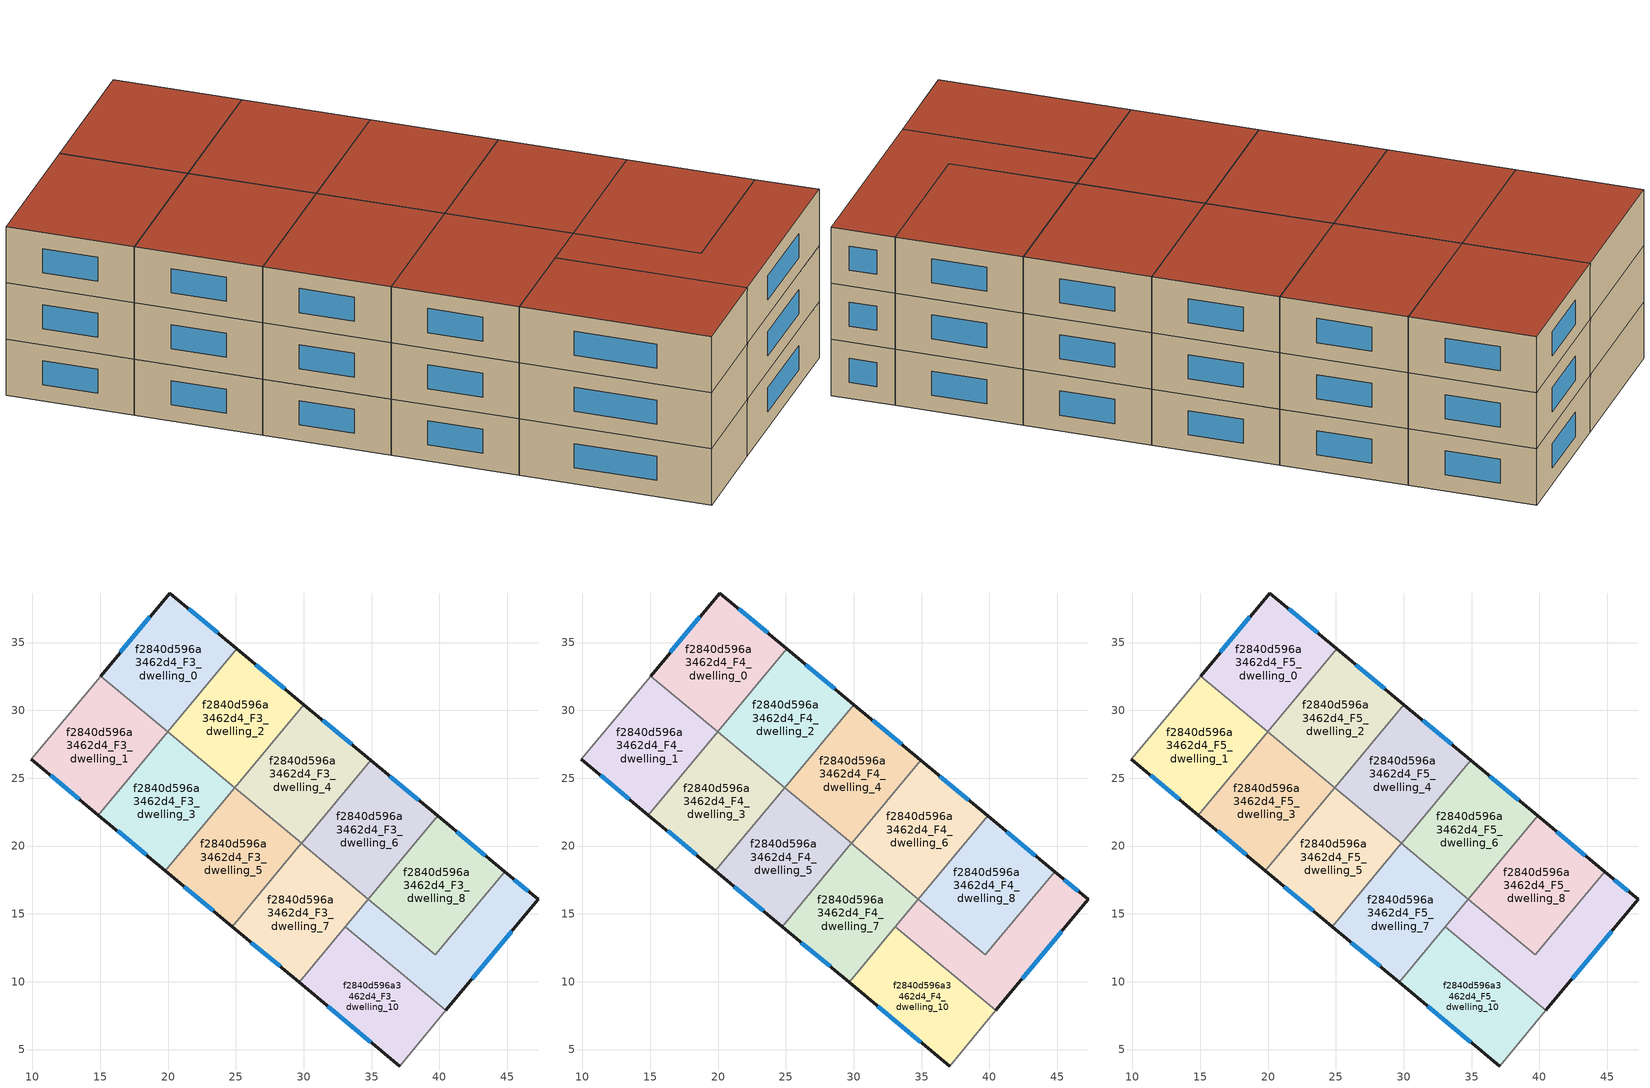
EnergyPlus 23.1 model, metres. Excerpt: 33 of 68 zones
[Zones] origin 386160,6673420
f2840d596a3462d4_F3_dwelling_0
 floor to f2840d596a3462d4_F2_dwelling_0 (EU_floor_Construction): 25.06,34.54 19.97,28.42 15.03,32.53 20.12,38.66 z9
 wall outside (EU_wall_Construction): 25.06,34.54 20.12,38.66 15.03,32.53 z9:12
 wall to f2840d596a3462d4_F3_dwelling_1 (EU_wall_Construction): 15.03,32.53 19.97,28.42 z9:12
 wall to f2840d596a3462d4_F3_dwelling_2 (EU_wall_Construction): 19.97,28.42 25.06,34.54 z9:12
 window (EU_Window_Construction): 18.66,36.91 16.48,34.28 / 23.65,35.72 21.53,37.48 z9.86:11.14
f2840d596a3462d4_F3_dwelling_1
 floor to f2840d596a3462d4_F2_dwelling_1 (EU_floor_Construction): 19.97,28.42 14.86,22.29 9.93,26.4 15.03,32.53 z9
 wall outside (EU_wall_Construction): 9.93,26.4 14.86,22.29 z9:12
 wall adiabatic (EU_wall_Construction): 15.03,32.53 9.93,26.4 z9:12
 wall to f2840d596a3462d4_F3_dwelling_3 (EU_wall_Construction): 14.86,22.29 19.96,28.41 z9:12
 window (EU_Window_Construction): 11.34,25.22 13.45,23.46 z9.86:11.14
f2840d596a3462d4_F3_dwelling_10
 floor to f2840d596a3462d4_F2_dwelling_10 (EU_floor_Construction): 40.47,7.88 37.06,3.79 29.67,9.95 33.07,14.04 z9
 wall outside (EU_wall_Construction): 29.67,9.95 37.06,3.79 z9:12
 wall to f2840d596a3462d4_F3_dwelling_9 (EU_wall_Construction): 40.47,7.88 33.07,14.04 z9:12
 wall adiabatic (EU_wall_Construction): 37.06,3.79 40.47,7.88 z9:12
 wall to f2840d596a3462d4_F3_dwelling_7 (EU_wall_Construction): 33.07,14.04 29.67,9.95 z9:12
 window (EU_Window_Construction): 31.78,8.19 34.95,5.55 z9.86:11.14
f2840d596a3462d4_F3_dwelling_2
 floor to f2840d596a3462d4_F2_dwelling_2 (EU_floor_Construction): 30,30.43 24.9,24.3 19.96,28.41 25.06,34.54 z9
 wall outside (EU_wall_Construction): 30,30.43 25.06,34.54 z9:12
 wall to f2840d596a3462d4_F3_dwelling_3 (EU_wall_Construction): 19.96,28.41 24.9,24.3 z9:12
 wall to f2840d596a3462d4_F3_dwelling_4 (EU_wall_Construction): 24.9,24.3 30,30.43 z9:12
 window (EU_Window_Construction): 28.59,31.61 26.47,33.37 z9.86:11.14
f2840d596a3462d4_F3_dwelling_3
 floor to f2840d596a3462d4_F2_dwelling_3 (EU_floor_Construction): 24.9,24.3 19.8,18.17 14.86,22.29 19.96,28.41 z9
 wall outside (EU_wall_Construction): 14.86,22.29 19.8,18.17 z9:12
 wall to f2840d596a3462d4_F3_dwelling_5 (EU_wall_Construction): 19.8,18.17 24.9,24.3 z9:12
 window (EU_Window_Construction): 16.28,21.11 18.39,19.35 z9.86:11.14
f2840d596a3462d4_F3_dwelling_4
 floor to f2840d596a3462d4_F2_dwelling_4 (EU_floor_Construction): 34.94,26.33 29.84,20.2 24.9,24.3 30,30.43 z9
 wall outside (EU_wall_Construction): 34.94,26.33 30,30.43 z9:12
 wall to f2840d596a3462d4_F3_dwelling_5 (EU_wall_Construction): 24.9,24.3 29.84,20.2 z9:12
 wall to f2840d596a3462d4_F3_dwelling_6 (EU_wall_Construction): 29.84,20.2 34.94,26.33 z9:12
 window (EU_Window_Construction): 33.53,27.5 31.41,29.26 z9.86:11.14
f2840d596a3462d4_F3_dwelling_5
 floor to f2840d596a3462d4_F2_dwelling_5 (EU_floor_Construction): 29.84,20.2 24.73,14.06 19.8,18.17 24.9,24.3 z9
 wall outside (EU_wall_Construction): 19.8,18.17 24.73,14.06 z9:12
 wall to f2840d596a3462d4_F3_dwelling_7 (EU_wall_Construction): 24.73,14.06 29.84,20.19 z9:12
 window (EU_Window_Construction): 21.21,17 23.32,15.24 z9.86:11.14
f2840d596a3462d4_F3_dwelling_6
 floor to f2840d596a3462d4_F2_dwelling_6 (EU_floor_Construction): 39.88,22.22 34.77,16.09 29.84,20.19 34.94,26.33 z9
 wall outside (EU_wall_Construction): 39.88,22.22 34.94,26.33 z9:12
 wall to f2840d596a3462d4_F3_dwelling_7 (EU_wall_Construction): 29.84,20.19 34.77,16.09 z9:12
 wall to f2840d596a3462d4_F3_dwelling_8 (EU_wall_Construction): 34.77,16.09 39.88,22.22 z9:12
 window (EU_Window_Construction): 38.46,23.39 36.35,25.15 z9.86:11.14
f2840d596a3462d4_F3_dwelling_7
 floor to f2840d596a3462d4_F2_dwelling_7 (EU_floor_Construction): 34.77,16.09 29.67,9.95 24.73,14.06 29.84,20.19 z9
 wall outside (EU_wall_Construction): 24.73,14.06 29.67,9.95 z9:12
 wall to f2840d596a3462d4_F3_dwelling_9 (EU_wall_Construction): 33.07,14.04 34.77,16.08 z9:12
 window (EU_Window_Construction): 26.14,12.89 28.26,11.12 z9.86:11.14
f2840d596a3462d4_F3_dwelling_8
 floor to f2840d596a3462d4_F2_dwelling_8 (EU_floor_Construction): 44.81,18.12 39.7,11.98 34.77,16.08 39.88,22.22 z9
 wall outside (EU_wall_Construction): 44.81,18.12 39.88,22.22 z9:12
 wall to f2840d596a3462d4_F3_dwelling_9 (EU_wall_Construction): 34.77,16.08 39.7,11.98 44.81,18.12 z9:12
 window (EU_Window_Construction): 43.4,19.29 41.28,21.05 z9.86:11.14
f2840d596a3462d4_F3_dwelling_9
 floor to f2840d596a3462d4_F2_dwelling_9 (EU_floor_Construction): 47.27,16.07 40.47,7.88 33.07,14.04 34.77,16.08 39.7,11.98 44.81,18.12 z9
 wall outside (EU_wall_Construction): 40.47,7.88 47.27,16.07 44.81,18.12 z9:12
 window (EU_Window_Construction): 46.57,16.65 45.51,17.53 / 42.41,10.22 45.33,13.73 z9.86:11.14
f2840d596a3462d4_F4_dwelling_0
 floor to f2840d596a3462d4_F3_dwelling_0 (EU_floor_Construction): 25.06,34.54 19.97,28.42 15.03,32.53 20.12,38.66 z12
 wall outside (EU_wall_Construction): 25.06,34.54 20.12,38.66 15.03,32.53 z12:15
 wall to f2840d596a3462d4_F4_dwelling_1 (EU_wall_Construction): 15.03,32.53 19.97,28.42 z12:15
 wall to f2840d596a3462d4_F4_dwelling_2 (EU_wall_Construction): 19.97,28.42 25.06,34.54 z12:15
 window (EU_Window_Construction): 18.66,36.91 16.48,34.28 / 23.65,35.72 21.53,37.48 z12.86:14.14
f2840d596a3462d4_F4_dwelling_1
 floor to f2840d596a3462d4_F3_dwelling_1 (EU_floor_Construction): 19.97,28.42 14.86,22.29 9.93,26.4 15.03,32.53 z12
 wall outside (EU_wall_Construction): 9.93,26.4 14.86,22.29 z12:15
 wall adiabatic (EU_wall_Construction): 15.03,32.53 9.93,26.4 z12:15
 wall to f2840d596a3462d4_F4_dwelling_3 (EU_wall_Construction): 14.86,22.29 19.96,28.41 z12:15
 window (EU_Window_Construction): 11.34,25.22 13.45,23.46 z12.86:14.14
f2840d596a3462d4_F4_dwelling_10
 floor to f2840d596a3462d4_F3_dwelling_10 (EU_floor_Construction): 40.47,7.88 37.06,3.79 29.67,9.95 33.07,14.04 z12
 wall outside (EU_wall_Construction): 29.67,9.95 37.06,3.79 z12:15
 wall to f2840d596a3462d4_F4_dwelling_9 (EU_wall_Construction): 40.47,7.88 33.07,14.04 z12:15
 wall adiabatic (EU_wall_Construction): 37.06,3.79 40.47,7.88 z12:15
 wall to f2840d596a3462d4_F4_dwelling_7 (EU_wall_Construction): 33.07,14.04 29.67,9.95 z12:15
 window (EU_Window_Construction): 31.78,8.19 34.95,5.55 z12.86:14.14
f2840d596a3462d4_F4_dwelling_2
 floor to f2840d596a3462d4_F3_dwelling_2 (EU_floor_Construction): 30,30.43 24.9,24.3 19.96,28.41 25.06,34.54 z12
 wall outside (EU_wall_Construction): 30,30.43 25.06,34.54 z12:15
 wall to f2840d596a3462d4_F4_dwelling_3 (EU_wall_Construction): 19.96,28.41 24.9,24.3 z12:15
 wall to f2840d596a3462d4_F4_dwelling_4 (EU_wall_Construction): 24.9,24.3 30,30.43 z12:15
 window (EU_Window_Construction): 28.59,31.61 26.47,33.37 z12.86:14.14
f2840d596a3462d4_F4_dwelling_3
 floor to f2840d596a3462d4_F3_dwelling_3 (EU_floor_Construction): 24.9,24.3 19.8,18.17 14.86,22.29 19.96,28.41 z12
 wall outside (EU_wall_Construction): 14.86,22.29 19.8,18.17 z12:15
 wall to f2840d596a3462d4_F4_dwelling_5 (EU_wall_Construction): 19.8,18.17 24.9,24.3 z12:15
 window (EU_Window_Construction): 16.28,21.11 18.39,19.35 z12.86:14.14
f2840d596a3462d4_F4_dwelling_4
 floor to f2840d596a3462d4_F3_dwelling_4 (EU_floor_Construction): 34.94,26.33 29.84,20.2 24.9,24.3 30,30.43 z12
 wall outside (EU_wall_Construction): 34.94,26.33 30,30.43 z12:15
 wall to f2840d596a3462d4_F4_dwelling_5 (EU_wall_Construction): 24.9,24.3 29.84,20.2 z12:15
 wall to f2840d596a3462d4_F4_dwelling_6 (EU_wall_Construction): 29.84,20.2 34.94,26.33 z12:15
 window (EU_Window_Construction): 33.53,27.5 31.41,29.26 z12.86:14.14
f2840d596a3462d4_F4_dwelling_5
 floor to f2840d596a3462d4_F3_dwelling_5 (EU_floor_Construction): 29.84,20.2 24.73,14.06 19.8,18.17 24.9,24.3 z12
 wall outside (EU_wall_Construction): 19.8,18.17 24.73,14.06 z12:15
 wall to f2840d596a3462d4_F4_dwelling_7 (EU_wall_Construction): 24.73,14.06 29.84,20.19 z12:15
 window (EU_Window_Construction): 21.21,17 23.32,15.24 z12.86:14.14
f2840d596a3462d4_F4_dwelling_6
 floor to f2840d596a3462d4_F3_dwelling_6 (EU_floor_Construction): 39.88,22.22 34.77,16.09 29.84,20.19 34.94,26.33 z12
 wall outside (EU_wall_Construction): 39.88,22.22 34.94,26.33 z12:15
 wall to f2840d596a3462d4_F4_dwelling_7 (EU_wall_Construction): 29.84,20.19 34.77,16.09 z12:15
 wall to f2840d596a3462d4_F4_dwelling_8 (EU_wall_Construction): 34.77,16.09 39.88,22.22 z12:15
 window (EU_Window_Construction): 38.46,23.39 36.35,25.15 z12.86:14.14
f2840d596a3462d4_F4_dwelling_7
 floor to f2840d596a3462d4_F3_dwelling_7 (EU_floor_Construction): 34.77,16.09 29.67,9.95 24.73,14.06 29.84,20.19 z12
 wall outside (EU_wall_Construction): 24.73,14.06 29.67,9.95 z12:15
 wall to f2840d596a3462d4_F4_dwelling_9 (EU_wall_Construction): 33.07,14.04 34.77,16.08 z12:15
 window (EU_Window_Construction): 26.14,12.89 28.26,11.12 z12.86:14.14
f2840d596a3462d4_F4_dwelling_8
 floor to f2840d596a3462d4_F3_dwelling_8 (EU_floor_Construction): 44.81,18.12 39.7,11.98 34.77,16.08 39.88,22.22 z12
 wall outside (EU_wall_Construction): 44.81,18.12 39.88,22.22 z12:15
 wall to f2840d596a3462d4_F4_dwelling_9 (EU_wall_Construction): 34.77,16.08 39.7,11.98 44.81,18.12 z12:15
 window (EU_Window_Construction): 43.4,19.29 41.28,21.05 z12.86:14.14
f2840d596a3462d4_F4_dwelling_9
 floor to f2840d596a3462d4_F3_dwelling_9 (EU_floor_Construction): 47.27,16.07 40.47,7.88 33.07,14.04 34.77,16.08 39.7,11.98 44.81,18.12 z12
 wall outside (EU_wall_Construction): 40.47,7.88 47.27,16.07 44.81,18.12 z12:15
 window (EU_Window_Construction): 46.57,16.65 45.51,17.53 / 42.41,10.22 45.33,13.73 z12.86:14.14
f2840d596a3462d4_F5_dwelling_0
 floor to f2840d596a3462d4_F4_dwelling_0 (EU_floor_Construction): 25.06,34.54 19.97,28.42 15.03,32.53 20.12,38.66 z15
 wall outside (EU_wall_Construction): 25.06,34.54 20.12,38.66 15.03,32.53 z15:18
 wall to f2840d596a3462d4_F5_dwelling_1 (EU_wall_Construction): 15.03,32.53 19.97,28.42 z15:18
 wall to f2840d596a3462d4_F5_dwelling_2 (EU_wall_Construction): 19.97,28.42 25.06,34.54 z15:18
 window (EU_Window_Construction): 18.66,36.91 16.48,34.28 / 23.65,35.72 21.53,37.48 z15.86:17.14
 roof outside (EU_roof_Construction): 19.97,28.42 25.06,34.54 20.12,38.66 15.03,32.53 z18
f2840d596a3462d4_F5_dwelling_1
 floor to f2840d596a3462d4_F4_dwelling_1 (EU_floor_Construction): 19.97,28.42 14.86,22.29 9.93,26.4 15.03,32.53 z15
 wall outside (EU_wall_Construction): 9.93,26.4 14.86,22.29 z15:18
 wall adiabatic (EU_wall_Construction): 15.03,32.53 9.93,26.4 z15:18
 wall to f2840d596a3462d4_F5_dwelling_3 (EU_wall_Construction): 14.86,22.29 19.96,28.41 z15:18
 window (EU_Window_Construction): 11.34,25.22 13.45,23.46 z15.86:17.14
 roof outside (EU_roof_Construction): 14.86,22.29 19.97,28.42 15.03,32.53 9.93,26.4 z18
f2840d596a3462d4_F5_dwelling_10
 floor to f2840d596a3462d4_F4_dwelling_10 (EU_floor_Construction): 40.47,7.88 37.06,3.79 29.67,9.95 33.07,14.04 z15
 wall outside (EU_wall_Construction): 29.67,9.95 37.06,3.79 z15:18
 wall to f2840d596a3462d4_F5_dwelling_9 (EU_wall_Construction): 40.47,7.88 33.07,14.04 z15:18
 wall adiabatic (EU_wall_Construction): 37.06,3.79 40.47,7.88 z15:18
 wall to f2840d596a3462d4_F5_dwelling_7 (EU_wall_Construction): 33.07,14.04 29.67,9.95 z15:18
 window (EU_Window_Construction): 31.78,8.19 34.95,5.55 z15.86:17.14
 roof outside (EU_roof_Construction): 37.06,3.79 40.47,7.88 33.07,14.04 29.67,9.95 z18
f2840d596a3462d4_F5_dwelling_2
 floor to f2840d596a3462d4_F4_dwelling_2 (EU_floor_Construction): 30,30.43 24.9,24.3 19.96,28.41 25.06,34.54 z15
 wall outside (EU_wall_Construction): 30,30.43 25.06,34.54 z15:18
 wall to f2840d596a3462d4_F5_dwelling_3 (EU_wall_Construction): 19.96,28.41 24.9,24.3 z15:18
 wall to f2840d596a3462d4_F5_dwelling_4 (EU_wall_Construction): 24.9,24.3 30,30.43 z15:18
 window (EU_Window_Construction): 28.59,31.61 26.47,33.37 z15.86:17.14
 roof outside (EU_roof_Construction): 24.9,24.3 30,30.43 25.06,34.54 19.96,28.41 z18
f2840d596a3462d4_F5_dwelling_3
 floor to f2840d596a3462d4_F4_dwelling_3 (EU_floor_Construction): 24.9,24.3 19.8,18.17 14.86,22.29 19.96,28.41 z15
 wall outside (EU_wall_Construction): 14.86,22.29 19.8,18.17 z15:18
 wall to f2840d596a3462d4_F5_dwelling_5 (EU_wall_Construction): 19.8,18.17 24.9,24.3 z15:18
 window (EU_Window_Construction): 16.28,21.11 18.39,19.35 z15.86:17.14
 roof outside (EU_roof_Construction): 19.8,18.17 24.9,24.3 19.96,28.41 14.86,22.29 z18
f2840d596a3462d4_F5_dwelling_4
 floor to f2840d596a3462d4_F4_dwelling_4 (EU_floor_Construction): 34.94,26.33 29.84,20.2 24.9,24.3 30,30.43 z15
 wall outside (EU_wall_Construction): 34.94,26.33 30,30.43 z15:18
 wall to f2840d596a3462d4_F5_dwelling_5 (EU_wall_Construction): 24.9,24.3 29.84,20.2 z15:18
 wall to f2840d596a3462d4_F5_dwelling_6 (EU_wall_Construction): 29.84,20.2 34.94,26.33 z15:18
 window (EU_Window_Construction): 33.53,27.5 31.41,29.26 z15.86:17.14
 roof outside (EU_roof_Construction): 29.84,20.2 34.94,26.33 30,30.43 24.9,24.3 z18
f2840d596a3462d4_F5_dwelling_5
 floor to f2840d596a3462d4_F4_dwelling_5 (EU_floor_Construction): 29.84,20.2 24.73,14.06 19.8,18.17 24.9,24.3 z15
 wall outside (EU_wall_Construction): 19.8,18.17 24.73,14.06 z15:18
 wall to f2840d596a3462d4_F5_dwelling_7 (EU_wall_Construction): 24.73,14.06 29.84,20.19 z15:18
 window (EU_Window_Construction): 21.21,17 23.32,15.24 z15.86:17.14
 roof outside (EU_roof_Construction): 24.73,14.06 29.84,20.2 24.9,24.3 19.8,18.17 z18
f2840d596a3462d4_F5_dwelling_6
 floor to f2840d596a3462d4_F4_dwelling_6 (EU_floor_Construction): 39.88,22.22 34.77,16.09 29.84,20.19 34.94,26.33 z15
 wall outside (EU_wall_Construction): 39.88,22.22 34.94,26.33 z15:18
 wall to f2840d596a3462d4_F5_dwelling_7 (EU_wall_Construction): 29.84,20.19 34.77,16.09 z15:18
 wall to f2840d596a3462d4_F5_dwelling_8 (EU_wall_Construction): 34.77,16.09 39.88,22.22 z15:18
 window (EU_Window_Construction): 38.46,23.39 36.35,25.15 z15.86:17.14
 roof outside (EU_roof_Construction): 34.77,16.09 39.88,22.22 34.94,26.33 29.84,20.19 z18
f2840d596a3462d4_F5_dwelling_7
 floor to f2840d596a3462d4_F4_dwelling_7 (EU_floor_Construction): 34.77,16.09 29.67,9.95 24.73,14.06 29.84,20.19 z15
 wall outside (EU_wall_Construction): 24.73,14.06 29.67,9.95 z15:18
 wall to f2840d596a3462d4_F5_dwelling_9 (EU_wall_Construction): 33.07,14.04 34.77,16.08 z15:18
 window (EU_Window_Construction): 26.14,12.89 28.26,11.12 z15.86:17.14
 roof outside (EU_roof_Construction): 29.67,9.95 34.77,16.09 29.84,20.19 24.73,14.06 z18
f2840d596a3462d4_F5_dwelling_8
 floor to f2840d596a3462d4_F4_dwelling_8 (EU_floor_Construction): 44.81,18.12 39.7,11.98 34.77,16.08 39.88,22.22 z15
 wall outside (EU_wall_Construction): 44.81,18.12 39.88,22.22 z15:18
 wall to f2840d596a3462d4_F5_dwelling_9 (EU_wall_Construction): 34.77,16.08 39.7,11.98 44.81,18.12 z15:18
 window (EU_Window_Construction): 43.4,19.29 41.28,21.05 z15.86:17.14
 roof outside (EU_roof_Construction): 39.7,11.98 44.81,18.12 39.88,22.22 34.77,16.08 z18
f2840d596a3462d4_F5_dwelling_9
 floor to f2840d596a3462d4_F4_dwelling_9 (EU_floor_Construction): 47.27,16.07 40.47,7.88 33.07,14.04 34.77,16.08 39.7,11.98 44.81,18.12 z15
 wall outside (EU_wall_Construction): 40.47,7.88 47.27,16.07 44.81,18.12 z15:18
 window (EU_Window_Construction): 46.57,16.65 45.51,17.53 / 42.41,10.22 45.33,13.73 z15.86:17.14
 roof outside (EU_roof_Construction): 40.47,7.88 47.27,16.07 44.81,18.12 39.7,11.98 34.77,16.08 33.07,14.04 z18
[Building]
EU S2 Campaign: North Axis=0; Terrain=City; Solar Distribution=FullExterior
[Site:Location]
Helsinki-Vantaa.AP: Latitude=60.317; Longitude=24.963; Time Zone=2; Elevation=54.6
[SizingPeriod:WeatherFileDays]
AnnualSizingPeriod: Begin Month=1; Begin Day of Month=1; End Month=12; End Day of Month=31; Day of Week for Start Day=Monday; Use Weather File Daylight Saving Period=No; Use Weather File Rain and Snow Indicators=No
[MATERIAL]
EU_InternalMass_Material: Roughness=MediumRough; Thickness=0.1; Conductivity=1; Density=1800; Specific Heat=900; Thermal Absorptance=0.9; Solar Absorptance=0.7; Visible Absorptance=0.7
[MATERIAL:NOMASS] Roughness=MediumRough; Thermal Absorptance=0.9; Solar Absorptance=0.7; Visible Absorptance=0.7
Name | Thermal Resistance
EU_wall_NoMass | 1.10183
EU_roof_NoMass; EU_floor_NoMass | 1.70606
[WINDOWMATERIAL:SIMPLEGLAZINGSYSTEM]
EU_Window_SimpleGlazing: UFactor=3.11035; Solar Heat Gain Coefficient=0.8; Visible Transmittance=0.8
[CONSTRUCTION]
EU_wall_Construction: EU_wall_NoMass
EU_roof_Construction: EU_roof_NoMass
EU_floor_Construction: EU_floor_NoMass
EU_Window_Construction: EU_Window_SimpleGlazing
EU_InternalMass_Construction: EU_InternalMass_Material
[ZONE] Type=1; Multiplier=1; Ceiling Height=autocalculate; Floor Area=autocalculate; Part of Total Floor Area=Yes
Name | Volume
f2840d596a3462d4_F3_dwelling_0; f2840d596a3462d4_F4_dwelling_0; f2840d596a3462d4_F5_dwelling_0; f2840d596a3462d4_F3_dwelling_1; f2840d596a3462d4_F4_dwelling_1; f2840d596a3462d4_F5_dwelling_1 | 153.7
f2840d596a3462d4_F3_dwelling_10; f2840d596a3462d4_F4_dwelling_10; f2840d596a3462d4_F5_dwelling_10 | 153.694
f2840d596a3462d4_F3_dwelling_2; f2840d596a3462d4_F4_dwelling_2; f2840d596a3462d4_F5_dwelling_2 | 153.714
f2840d596a3462d4_F3_dwelling_3; f2840d596a3462d4_F4_dwelling_3; f2840d596a3462d4_F5_dwelling_3 | 153.708
f2840d596a3462d4_F3_dwelling_4; f2840d596a3462d4_F4_dwelling_4; f2840d596a3462d4_F5_dwelling_4 | 153.699
f2840d596a3462d4_F3_dwelling_5; f2840d596a3462d4_F4_dwelling_5; f2840d596a3462d4_F5_dwelling_5 | 153.707
f2840d596a3462d4_F3_dwelling_6; f2840d596a3462d4_F4_dwelling_6; f2840d596a3462d4_F5_dwelling_6 | 153.703
f2840d596a3462d4_F3_dwelling_7; f2840d596a3462d4_F4_dwelling_7; f2840d596a3462d4_F5_dwelling_7 | 153.712
f2840d596a3462d4_F3_dwelling_8; f2840d596a3462d4_F4_dwelling_8; f2840d596a3462d4_F5_dwelling_8 | 153.691
f2840d596a3462d4_F3_dwelling_9; f2840d596a3462d4_F4_dwelling_9; f2840d596a3462d4_F5_dwelling_9 | 153.702
[INTERNALMASS] Construction=EU_InternalMass_Construction
Name | Zone or ZoneList | Surface Area
f2840d596a3462d4_F3_dwelling_0_EU_InternalMass | f2840d596a3462d4_F3_dwelling_0 | 51.2329
f2840d596a3462d4_F3_dwelling_1_EU_InternalMass | f2840d596a3462d4_F3_dwelling_1 | 51.2316
f2840d596a3462d4_F3_dwelling_2_EU_InternalMass | f2840d596a3462d4_F3_dwelling_2 | 51.2369
f2840d596a3462d4_F3_dwelling_3_EU_InternalMass | f2840d596a3462d4_F3_dwelling_3 | 51.2373
f2840d596a3462d4_F3_dwelling_4_EU_InternalMass | f2840d596a3462d4_F3_dwelling_4 | 51.2317
f2840d596a3462d4_F3_dwelling_5_EU_InternalMass | f2840d596a3462d4_F3_dwelling_5 | 51.2359
f2840d596a3462d4_F3_dwelling_6_EU_InternalMass | f2840d596a3462d4_F3_dwelling_6 | 51.2354
f2840d596a3462d4_F3_dwelling_7_EU_InternalMass | f2840d596a3462d4_F3_dwelling_7 | 51.2374
f2840d596a3462d4_F3_dwelling_8_EU_InternalMass | f2840d596a3462d4_F3_dwelling_8 | 51.2287
f2840d596a3462d4_F3_dwelling_9_EU_InternalMass | f2840d596a3462d4_F3_dwelling_9 | 51.2341
f2840d596a3462d4_F3_dwelling_10_EU_InternalMass | f2840d596a3462d4_F3_dwelling_10 | 51.2307
f2840d596a3462d4_F4_dwelling_0_EU_InternalMass | f2840d596a3462d4_F4_dwelling_0 | 51.2329
f2840d596a3462d4_F4_dwelling_1_EU_InternalMass | f2840d596a3462d4_F4_dwelling_1 | 51.2316
f2840d596a3462d4_F4_dwelling_2_EU_InternalMass | f2840d596a3462d4_F4_dwelling_2 | 51.2369
f2840d596a3462d4_F4_dwelling_3_EU_InternalMass | f2840d596a3462d4_F4_dwelling_3 | 51.2373
f2840d596a3462d4_F4_dwelling_4_EU_InternalMass | f2840d596a3462d4_F4_dwelling_4 | 51.2317
f2840d596a3462d4_F4_dwelling_5_EU_InternalMass | f2840d596a3462d4_F4_dwelling_5 | 51.2359
f2840d596a3462d4_F4_dwelling_6_EU_InternalMass | f2840d596a3462d4_F4_dwelling_6 | 51.2354
f2840d596a3462d4_F4_dwelling_7_EU_InternalMass | f2840d596a3462d4_F4_dwelling_7 | 51.2374
f2840d596a3462d4_F4_dwelling_8_EU_InternalMass | f2840d596a3462d4_F4_dwelling_8 | 51.2287
f2840d596a3462d4_F4_dwelling_9_EU_InternalMass | f2840d596a3462d4_F4_dwelling_9 | 51.2341
f2840d596a3462d4_F4_dwelling_10_EU_InternalMass | f2840d596a3462d4_F4_dwelling_10 | 51.2307
f2840d596a3462d4_F5_dwelling_0_EU_InternalMass | f2840d596a3462d4_F5_dwelling_0 | 51.2329
f2840d596a3462d4_F5_dwelling_1_EU_InternalMass | f2840d596a3462d4_F5_dwelling_1 | 51.2316
f2840d596a3462d4_F5_dwelling_2_EU_InternalMass | f2840d596a3462d4_F5_dwelling_2 | 51.2369
f2840d596a3462d4_F5_dwelling_3_EU_InternalMass | f2840d596a3462d4_F5_dwelling_3 | 51.2373
f2840d596a3462d4_F5_dwelling_4_EU_InternalMass | f2840d596a3462d4_F5_dwelling_4 | 51.2317
f2840d596a3462d4_F5_dwelling_5_EU_InternalMass | f2840d596a3462d4_F5_dwelling_5 | 51.2359
f2840d596a3462d4_F5_dwelling_6_EU_InternalMass | f2840d596a3462d4_F5_dwelling_6 | 51.2354
f2840d596a3462d4_F5_dwelling_7_EU_InternalMass | f2840d596a3462d4_F5_dwelling_7 | 51.2374
f2840d596a3462d4_F5_dwelling_8_EU_InternalMass | f2840d596a3462d4_F5_dwelling_8 | 51.2287
f2840d596a3462d4_F5_dwelling_9_EU_InternalMass | f2840d596a3462d4_F5_dwelling_9 | 51.2341
f2840d596a3462d4_F5_dwelling_10_EU_InternalMass | f2840d596a3462d4_F5_dwelling_10 | 51.2307
[OTHEREQUIPMENT] Fuel Type=Electricity; Design Level Calculation Method=Watts/Area; Power per Zone Floor Area=1; Fraction Latent=0; Fraction Radiant=0; Fraction Lost=0; Carbon Dioxide Generation Rate=0; EndUse Subcategory=EU_Step8_InternalGains
Name | Zone or ZoneList or Space or SpaceList | Schedule
EU_Step8_InternalGain_f2840d596a3462d4_F3_dwelling_0_f000 | f2840d596a3462d4_F3_dwelling_0 | EU_Step8_GainSchedule_f2840d596a3462d4_F3_dwelling_0_f000
EU_Step8_InternalGain_f2840d596a3462d4_F3_dwelling_1_f000 | f2840d596a3462d4_F3_dwelling_1 | EU_Step8_GainSchedule_f2840d596a3462d4_F3_dwelling_1_f000
EU_Step8_InternalGain_f2840d596a3462d4_F3_dwelling_2_f000 | f2840d596a3462d4_F3_dwelling_2 | EU_Step8_GainSchedule_f2840d596a3462d4_F3_dwelling_2_f000
EU_Step8_InternalGain_f2840d596a3462d4_F3_dwelling_3_f000 | f2840d596a3462d4_F3_dwelling_3 | EU_Step8_GainSchedule_f2840d596a3462d4_F3_dwelling_3_f000
EU_Step8_InternalGain_f2840d596a3462d4_F3_dwelling_4_f000 | f2840d596a3462d4_F3_dwelling_4 | EU_Step8_GainSchedule_f2840d596a3462d4_F3_dwelling_4_f000
EU_Step8_InternalGain_f2840d596a3462d4_F3_dwelling_5_f000 | f2840d596a3462d4_F3_dwelling_5 | EU_Step8_GainSchedule_f2840d596a3462d4_F3_dwelling_5_f000
EU_Step8_InternalGain_f2840d596a3462d4_F3_dwelling_6_f000 | f2840d596a3462d4_F3_dwelling_6 | EU_Step8_GainSchedule_f2840d596a3462d4_F3_dwelling_6_f000
EU_Step8_InternalGain_f2840d596a3462d4_F3_dwelling_7_f000 | f2840d596a3462d4_F3_dwelling_7 | EU_Step8_GainSchedule_f2840d596a3462d4_F3_dwelling_7_f000
EU_Step8_InternalGain_f2840d596a3462d4_F3_dwelling_8_f000 | f2840d596a3462d4_F3_dwelling_8 | EU_Step8_GainSchedule_f2840d596a3462d4_F3_dwelling_8_f000
EU_Step8_InternalGain_f2840d596a3462d4_F3_dwelling_9_f000 | f2840d596a3462d4_F3_dwelling_9 | EU_Step8_GainSchedule_f2840d596a3462d4_F3_dwelling_9_f000
EU_Step8_InternalGain_f2840d596a3462d4_F3_dwelling_10_f000 | f2840d596a3462d4_F3_dwelling_10 | EU_Step8_GainSchedule_f2840d596a3462d4_F3_dwelling_10_f000
EU_Step8_InternalGain_f2840d596a3462d4_F4_dwelling_0_f000 | f2840d596a3462d4_F4_dwelling_0 | EU_Step8_GainSchedule_f2840d596a3462d4_F4_dwelling_0_f000
EU_Step8_InternalGain_f2840d596a3462d4_F4_dwelling_1_f000 | f2840d596a3462d4_F4_dwelling_1 | EU_Step8_GainSchedule_f2840d596a3462d4_F4_dwelling_1_f000
EU_Step8_InternalGain_f2840d596a3462d4_F4_dwelling_2_f000 | f2840d596a3462d4_F4_dwelling_2 | EU_Step8_GainSchedule_f2840d596a3462d4_F4_dwelling_2_f000
EU_Step8_InternalGain_f2840d596a3462d4_F4_dwelling_3_f000 | f2840d596a3462d4_F4_dwelling_3 | EU_Step8_GainSchedule_f2840d596a3462d4_F4_dwelling_3_f000
EU_Step8_InternalGain_f2840d596a3462d4_F4_dwelling_4_f000 | f2840d596a3462d4_F4_dwelling_4 | EU_Step8_GainSchedule_f2840d596a3462d4_F4_dwelling_4_f000
EU_Step8_InternalGain_f2840d596a3462d4_F4_dwelling_5_f000 | f2840d596a3462d4_F4_dwelling_5 | EU_Step8_GainSchedule_f2840d596a3462d4_F4_dwelling_5_f000
EU_Step8_InternalGain_f2840d596a3462d4_F4_dwelling_6_f000 | f2840d596a3462d4_F4_dwelling_6 | EU_Step8_GainSchedule_f2840d596a3462d4_F4_dwelling_6_f000
EU_Step8_InternalGain_f2840d596a3462d4_F4_dwelling_7_f000 | f2840d596a3462d4_F4_dwelling_7 | EU_Step8_GainSchedule_f2840d596a3462d4_F4_dwelling_7_f000
EU_Step8_InternalGain_f2840d596a3462d4_F4_dwelling_8_f000 | f2840d596a3462d4_F4_dwelling_8 | EU_Step8_GainSchedule_f2840d596a3462d4_F4_dwelling_8_f000
EU_Step8_InternalGain_f2840d596a3462d4_F4_dwelling_9_f000 | f2840d596a3462d4_F4_dwelling_9 | EU_Step8_GainSchedule_f2840d596a3462d4_F4_dwelling_9_f000
EU_Step8_InternalGain_f2840d596a3462d4_F4_dwelling_10_f000 | f2840d596a3462d4_F4_dwelling_10 | EU_Step8_GainSchedule_f2840d596a3462d4_F4_dwelling_10_f000
EU_Step8_InternalGain_f2840d596a3462d4_F5_dwelling_0_f000 | f2840d596a3462d4_F5_dwelling_0 | EU_Step8_GainSchedule_f2840d596a3462d4_F5_dwelling_0_f000
EU_Step8_InternalGain_f2840d596a3462d4_F5_dwelling_1_f000 | f2840d596a3462d4_F5_dwelling_1 | EU_Step8_GainSchedule_f2840d596a3462d4_F5_dwelling_1_f000
EU_Step8_InternalGain_f2840d596a3462d4_F5_dwelling_2_f000 | f2840d596a3462d4_F5_dwelling_2 | EU_Step8_GainSchedule_f2840d596a3462d4_F5_dwelling_2_f000
EU_Step8_InternalGain_f2840d596a3462d4_F5_dwelling_3_f000 | f2840d596a3462d4_F5_dwelling_3 | EU_Step8_GainSchedule_f2840d596a3462d4_F5_dwelling_3_f000
EU_Step8_InternalGain_f2840d596a3462d4_F5_dwelling_4_f000 | f2840d596a3462d4_F5_dwelling_4 | EU_Step8_GainSchedule_f2840d596a3462d4_F5_dwelling_4_f000
EU_Step8_InternalGain_f2840d596a3462d4_F5_dwelling_5_f000 | f2840d596a3462d4_F5_dwelling_5 | EU_Step8_GainSchedule_f2840d596a3462d4_F5_dwelling_5_f000
EU_Step8_InternalGain_f2840d596a3462d4_F5_dwelling_6_f000 | f2840d596a3462d4_F5_dwelling_6 | EU_Step8_GainSchedule_f2840d596a3462d4_F5_dwelling_6_f000
EU_Step8_InternalGain_f2840d596a3462d4_F5_dwelling_7_f000 | f2840d596a3462d4_F5_dwelling_7 | EU_Step8_GainSchedule_f2840d596a3462d4_F5_dwelling_7_f000
EU_Step8_InternalGain_f2840d596a3462d4_F5_dwelling_8_f000 | f2840d596a3462d4_F5_dwelling_8 | EU_Step8_GainSchedule_f2840d596a3462d4_F5_dwelling_8_f000
EU_Step8_InternalGain_f2840d596a3462d4_F5_dwelling_9_f000 | f2840d596a3462d4_F5_dwelling_9 | EU_Step8_GainSchedule_f2840d596a3462d4_F5_dwelling_9_f000
EU_Step8_InternalGain_f2840d596a3462d4_F5_dwelling_10_f000 | f2840d596a3462d4_F5_dwelling_10 | EU_Step8_GainSchedule_f2840d596a3462d4_F5_dwelling_10_f000
[ZONEVENTILATION:DESIGNFLOWRATE] Schedule=EU_AlwaysOn; Design Flow Rate Calculation Method=AirChanges/Hour; Air Changes per Hour=0.756316; Ventilation Type=Natural; Fan Pressure Rise=0; Fan Total Efficiency=1; Constant Term Coefficient=1; Temperature Term Coefficient=0; Velocity Term Coefficient=0; Velocity Squared Term Coefficient=0; Minimum Indoor Temperature=-100; Maximum Indoor Temperature=100; Delta Temperature=-100; Minimum Outdoor Temperature=-100; Maximum Outdoor Temperature=100; Maximum Wind Speed=40
Name | Zone or ZoneList or Space or SpaceList
EU_ConstantAir_f2840d596a3462d4_F3_dwelling_0 | f2840d596a3462d4_F3_dwelling_0
EU_ConstantAir_f2840d596a3462d4_F3_dwelling_1 | f2840d596a3462d4_F3_dwelling_1
EU_ConstantAir_f2840d596a3462d4_F3_dwelling_2 | f2840d596a3462d4_F3_dwelling_2
EU_ConstantAir_f2840d596a3462d4_F3_dwelling_3 | f2840d596a3462d4_F3_dwelling_3
EU_ConstantAir_f2840d596a3462d4_F3_dwelling_4 | f2840d596a3462d4_F3_dwelling_4
EU_ConstantAir_f2840d596a3462d4_F3_dwelling_5 | f2840d596a3462d4_F3_dwelling_5
EU_ConstantAir_f2840d596a3462d4_F3_dwelling_6 | f2840d596a3462d4_F3_dwelling_6
EU_ConstantAir_f2840d596a3462d4_F3_dwelling_7 | f2840d596a3462d4_F3_dwelling_7
EU_ConstantAir_f2840d596a3462d4_F3_dwelling_8 | f2840d596a3462d4_F3_dwelling_8
EU_ConstantAir_f2840d596a3462d4_F3_dwelling_9 | f2840d596a3462d4_F3_dwelling_9
EU_ConstantAir_f2840d596a3462d4_F3_dwelling_10 | f2840d596a3462d4_F3_dwelling_10
EU_ConstantAir_f2840d596a3462d4_F4_dwelling_0 | f2840d596a3462d4_F4_dwelling_0
EU_ConstantAir_f2840d596a3462d4_F4_dwelling_1 | f2840d596a3462d4_F4_dwelling_1
EU_ConstantAir_f2840d596a3462d4_F4_dwelling_2 | f2840d596a3462d4_F4_dwelling_2
EU_ConstantAir_f2840d596a3462d4_F4_dwelling_3 | f2840d596a3462d4_F4_dwelling_3
EU_ConstantAir_f2840d596a3462d4_F4_dwelling_4 | f2840d596a3462d4_F4_dwelling_4
EU_ConstantAir_f2840d596a3462d4_F4_dwelling_5 | f2840d596a3462d4_F4_dwelling_5
EU_ConstantAir_f2840d596a3462d4_F4_dwelling_6 | f2840d596a3462d4_F4_dwelling_6
EU_ConstantAir_f2840d596a3462d4_F4_dwelling_7 | f2840d596a3462d4_F4_dwelling_7
EU_ConstantAir_f2840d596a3462d4_F4_dwelling_8 | f2840d596a3462d4_F4_dwelling_8
EU_ConstantAir_f2840d596a3462d4_F4_dwelling_9 | f2840d596a3462d4_F4_dwelling_9
EU_ConstantAir_f2840d596a3462d4_F4_dwelling_10 | f2840d596a3462d4_F4_dwelling_10
EU_ConstantAir_f2840d596a3462d4_F5_dwelling_0 | f2840d596a3462d4_F5_dwelling_0
EU_ConstantAir_f2840d596a3462d4_F5_dwelling_1 | f2840d596a3462d4_F5_dwelling_1
EU_ConstantAir_f2840d596a3462d4_F5_dwelling_2 | f2840d596a3462d4_F5_dwelling_2
EU_ConstantAir_f2840d596a3462d4_F5_dwelling_3 | f2840d596a3462d4_F5_dwelling_3
EU_ConstantAir_f2840d596a3462d4_F5_dwelling_4 | f2840d596a3462d4_F5_dwelling_4
EU_ConstantAir_f2840d596a3462d4_F5_dwelling_5 | f2840d596a3462d4_F5_dwelling_5
EU_ConstantAir_f2840d596a3462d4_F5_dwelling_6 | f2840d596a3462d4_F5_dwelling_6
EU_ConstantAir_f2840d596a3462d4_F5_dwelling_7 | f2840d596a3462d4_F5_dwelling_7
EU_ConstantAir_f2840d596a3462d4_F5_dwelling_8 | f2840d596a3462d4_F5_dwelling_8
EU_ConstantAir_f2840d596a3462d4_F5_dwelling_9 | f2840d596a3462d4_F5_dwelling_9
EU_ConstantAir_f2840d596a3462d4_F5_dwelling_10 | f2840d596a3462d4_F5_dwelling_10
[HVACTEMPLATE:THERMOSTAT] Constant Heating Setpoint=20; Constant Cooling Setpoint=50
EU_HeatOnly_f2840d596a3462d4_F0_dwelling_0; EU_HeatOnly_f2840d596a3462d4_F0_dwelling_1; EU_HeatOnly_f2840d596a3462d4_F0_dwelling_2; EU_HeatOnly_f2840d596a3462d4_F0_dwelling_3; EU_HeatOnly_f2840d596a3462d4_F0_dwelling_4; EU_HeatOnly_f2840d596a3462d4_F0_dwelling_5; EU_HeatOnly_f2840d596a3462d4_F0_dwelling_6; EU_HeatOnly_f2840d596a3462d4_F0_dwelling_7; EU_HeatOnly_f2840d596a3462d4_F0_dwelling_8; EU_HeatOnly_f2840d596a3462d4_F0_dwelling_9; EU_HeatOnly_f2840d596a3462d4_F0_dwelling_10; EU_HeatOnly_f2840d596a3462d4_F0_dwelling_11; EU_HeatOnly_f2840d596a3462d4_F1_dwelling_0; EU_HeatOnly_f2840d596a3462d4_F1_dwelling_1; EU_HeatOnly_f2840d596a3462d4_F1_dwelling_2; EU_HeatOnly_f2840d596a3462d4_F1_dwelling_3; EU_HeatOnly_f2840d596a3462d4_F1_dwelling_4; EU_HeatOnly_f2840d596a3462d4_F1_dwelling_5; EU_HeatOnly_f2840d596a3462d4_F1_dwelling_6; EU_HeatOnly_f2840d596a3462d4_F1_dwelling_7; EU_HeatOnly_f2840d596a3462d4_F1_dwelling_8; EU_HeatOnly_f2840d596a3462d4_F1_dwelling_9; EU_HeatOnly_f2840d596a3462d4_F1_dwelling_10; EU_HeatOnly_f2840d596a3462d4_F1_dwelling_11; EU_HeatOnly_f2840d596a3462d4_F2_dwelling_0; EU_HeatOnly_f2840d596a3462d4_F2_dwelling_1; EU_HeatOnly_f2840d596a3462d4_F2_dwelling_2; EU_HeatOnly_f2840d596a3462d4_F2_dwelling_3; EU_HeatOnly_f2840d596a3462d4_F2_dwelling_4; EU_HeatOnly_f2840d596a3462d4_F2_dwelling_5; EU_HeatOnly_f2840d596a3462d4_F2_dwelling_6; EU_HeatOnly_f2840d596a3462d4_F2_dwelling_7; EU_HeatOnly_f2840d596a3462d4_F2_dwelling_8; EU_HeatOnly_f2840d596a3462d4_F2_dwelling_9; EU_HeatOnly_f2840d596a3462d4_F2_dwelling_10; EU_HeatOnly_f2840d596a3462d4_F3_dwelling_0; EU_HeatOnly_f2840d596a3462d4_F3_dwelling_1; EU_HeatOnly_f2840d596a3462d4_F3_dwelling_2; EU_HeatOnly_f2840d596a3462d4_F3_dwelling_3; EU_HeatOnly_f2840d596a3462d4_F3_dwelling_4; EU_HeatOnly_f2840d596a3462d4_F3_dwelling_5; EU_HeatOnly_f2840d596a3462d4_F3_dwelling_6; EU_HeatOnly_f2840d596a3462d4_F3_dwelling_7; EU_HeatOnly_f2840d596a3462d4_F3_dwelling_8; EU_HeatOnly_f2840d596a3462d4_F3_dwelling_9; EU_HeatOnly_f2840d596a3462d4_F3_dwelling_10; EU_HeatOnly_f2840d596a3462d4_F4_dwelling_0; EU_HeatOnly_f2840d596a3462d4_F4_dwelling_1; EU_HeatOnly_f2840d596a3462d4_F4_dwelling_2; EU_HeatOnly_f2840d596a3462d4_F4_dwelling_3; EU_HeatOnly_f2840d596a3462d4_F4_dwelling_4; EU_HeatOnly_f2840d596a3462d4_F4_dwelling_5; EU_HeatOnly_f2840d596a3462d4_F4_dwelling_6; EU_HeatOnly_f2840d596a3462d4_F4_dwelling_7; EU_HeatOnly_f2840d596a3462d4_F4_dwelling_8; EU_HeatOnly_f2840d596a3462d4_F4_dwelling_9; EU_HeatOnly_f2840d596a3462d4_F4_dwelling_10; EU_HeatOnly_f2840d596a3462d4_F5_dwelling_0; EU_HeatOnly_f2840d596a3462d4_F5_dwelling_1; EU_HeatOnly_f2840d596a3462d4_F5_dwelling_2; EU_HeatOnly_f2840d596a3462d4_F5_dwelling_3; EU_HeatOnly_f2840d596a3462d4_F5_dwelling_4; EU_HeatOnly_f2840d596a3462d4_F5_dwelling_5; EU_HeatOnly_f2840d596a3462d4_F5_dwelling_6; EU_HeatOnly_f2840d596a3462d4_F5_dwelling_7; EU_HeatOnly_f2840d596a3462d4_F5_dwelling_8; EU_HeatOnly_f2840d596a3462d4_F5_dwelling_9; EU_HeatOnly_f2840d596a3462d4_F5_dwelling_10
[HVACTEMPLATE:ZONE:IDEALLOADSAIRSYSTEM] System Availability Schedule=EU_AlwaysOn; Maximum Heating Supply Air Temperature=50; Minimum Cooling Supply Air Temperature=13; Maximum Heating Supply Air Humidity Ratio=0.0156; Minimum Cooling Supply Air Humidity Ratio=0.0077; Heating Limit=NoLimit; Cooling Limit=NoLimit; Heating Availability Schedule=EU_AlwaysOn; Cooling Availability Schedule=EU_CoolingOff; Dehumidification Control Type=ConstantSensibleHeatRatio; Cooling Sensible Heat Ratio=0.7; Dehumidification Setpoint=60; Humidification Control Type=None; Humidification Setpoint=30; Outdoor Air Method=None; Outdoor Air Flow Rate per Person=0.00944; Outdoor Air Flow Rate per Zone Floor Area=0; Outdoor Air Flow Rate per Zone=0; Demand Controlled Ventilation Type=None; Outdoor Air Economizer Type=NoEconomizer; Heat Recovery Type=None; Sensible Heat Recovery Effectiveness=0.7; Latent Heat Recovery Effectiveness=0.65
Name | Template Thermostat
f2840d596a3462d4_F3_dwelling_0 | EU_HeatOnly_f2840d596a3462d4_F3_dwelling_0
f2840d596a3462d4_F3_dwelling_1 | EU_HeatOnly_f2840d596a3462d4_F3_dwelling_1
f2840d596a3462d4_F3_dwelling_2 | EU_HeatOnly_f2840d596a3462d4_F3_dwelling_2
f2840d596a3462d4_F3_dwelling_3 | EU_HeatOnly_f2840d596a3462d4_F3_dwelling_3
f2840d596a3462d4_F3_dwelling_4 | EU_HeatOnly_f2840d596a3462d4_F3_dwelling_4
f2840d596a3462d4_F3_dwelling_5 | EU_HeatOnly_f2840d596a3462d4_F3_dwelling_5
f2840d596a3462d4_F3_dwelling_6 | EU_HeatOnly_f2840d596a3462d4_F3_dwelling_6
f2840d596a3462d4_F3_dwelling_7 | EU_HeatOnly_f2840d596a3462d4_F3_dwelling_7
f2840d596a3462d4_F3_dwelling_8 | EU_HeatOnly_f2840d596a3462d4_F3_dwelling_8
f2840d596a3462d4_F3_dwelling_9 | EU_HeatOnly_f2840d596a3462d4_F3_dwelling_9
f2840d596a3462d4_F3_dwelling_10 | EU_HeatOnly_f2840d596a3462d4_F3_dwelling_10
f2840d596a3462d4_F4_dwelling_0 | EU_HeatOnly_f2840d596a3462d4_F4_dwelling_0
f2840d596a3462d4_F4_dwelling_1 | EU_HeatOnly_f2840d596a3462d4_F4_dwelling_1
f2840d596a3462d4_F4_dwelling_2 | EU_HeatOnly_f2840d596a3462d4_F4_dwelling_2
f2840d596a3462d4_F4_dwelling_3 | EU_HeatOnly_f2840d596a3462d4_F4_dwelling_3
f2840d596a3462d4_F4_dwelling_4 | EU_HeatOnly_f2840d596a3462d4_F4_dwelling_4
f2840d596a3462d4_F4_dwelling_5 | EU_HeatOnly_f2840d596a3462d4_F4_dwelling_5
f2840d596a3462d4_F4_dwelling_6 | EU_HeatOnly_f2840d596a3462d4_F4_dwelling_6
f2840d596a3462d4_F4_dwelling_7 | EU_HeatOnly_f2840d596a3462d4_F4_dwelling_7
f2840d596a3462d4_F4_dwelling_8 | EU_HeatOnly_f2840d596a3462d4_F4_dwelling_8
f2840d596a3462d4_F4_dwelling_9 | EU_HeatOnly_f2840d596a3462d4_F4_dwelling_9
f2840d596a3462d4_F4_dwelling_10 | EU_HeatOnly_f2840d596a3462d4_F4_dwelling_10
f2840d596a3462d4_F5_dwelling_0 | EU_HeatOnly_f2840d596a3462d4_F5_dwelling_0
f2840d596a3462d4_F5_dwelling_1 | EU_HeatOnly_f2840d596a3462d4_F5_dwelling_1
f2840d596a3462d4_F5_dwelling_2 | EU_HeatOnly_f2840d596a3462d4_F5_dwelling_2
f2840d596a3462d4_F5_dwelling_3 | EU_HeatOnly_f2840d596a3462d4_F5_dwelling_3
f2840d596a3462d4_F5_dwelling_4 | EU_HeatOnly_f2840d596a3462d4_F5_dwelling_4
f2840d596a3462d4_F5_dwelling_5 | EU_HeatOnly_f2840d596a3462d4_F5_dwelling_5
f2840d596a3462d4_F5_dwelling_6 | EU_HeatOnly_f2840d596a3462d4_F5_dwelling_6
f2840d596a3462d4_F5_dwelling_7 | EU_HeatOnly_f2840d596a3462d4_F5_dwelling_7
f2840d596a3462d4_F5_dwelling_8 | EU_HeatOnly_f2840d596a3462d4_F5_dwelling_8
f2840d596a3462d4_F5_dwelling_9 | EU_HeatOnly_f2840d596a3462d4_F5_dwelling_9
f2840d596a3462d4_F5_dwelling_10 | EU_HeatOnly_f2840d596a3462d4_F5_dwelling_10
[SIZING:ZONE] Zone Cooling Design Supply Air Temperature Input Method=SupplyAirTemperature; Zone Cooling Design Supply Air Temperature=13; Zone Heating Design Supply Air Temperature Input Method=SupplyAirTemperature; Zone Heating Design Supply Air Temperature=50; Zone Cooling Design Supply Air Humidity Ratio=0.008; Zone Heating Design Supply Air Humidity Ratio=0.008; Cooling Design Air Flow Method=DesignDay; Cooling Design Air Flow Rate=0; Cooling Minimum Air Flow per Zone Floor Area=0.000762; Cooling Minimum Air Flow=0; Cooling Minimum Air Flow Fraction=0.2; Heating Design Air Flow Method=DesignDay; Heating Design Air Flow Rate=0; Heating Maximum Air Flow per Zone Floor Area=0.002032; Heating Maximum Air Flow=0.141576; Heating Maximum Air Flow Fraction=0.3; Account for Dedicated Outdoor Air System=No; Dedicated Outdoor Air System Control Strategy=NeutralSupplyAir; Dedicated Outdoor Air Low Setpoint Temperature for Design=autosize; Dedicated Outdoor Air High Setpoint Temperature for Design=autosize; Zone Load Sizing Method=Sensible Load Only No Latent Load; Zone Latent Cooling Design Supply Air Humidity Ratio Input Method=HumidityRatioDifference; Zone Cooling Design Supply Air Humidity Ratio Difference=0.005; Zone Latent Heating Design Supply Air Humidity Ratio Input Method=HumidityRatioDifference; Zone Humidification Design Supply Air Humidity Ratio Difference=0.005
f2840d596a3462d4_F3_dwelling_0; f2840d596a3462d4_F3_dwelling_1; f2840d596a3462d4_F3_dwelling_2; f2840d596a3462d4_F3_dwelling_3; f2840d596a3462d4_F3_dwelling_4; f2840d596a3462d4_F3_dwelling_5; f2840d596a3462d4_F3_dwelling_6; f2840d596a3462d4_F3_dwelling_7; f2840d596a3462d4_F3_dwelling_8; f2840d596a3462d4_F3_dwelling_9; f2840d596a3462d4_F3_dwelling_10; f2840d596a3462d4_F4_dwelling_0; f2840d596a3462d4_F4_dwelling_1; f2840d596a3462d4_F4_dwelling_2; f2840d596a3462d4_F4_dwelling_3; f2840d596a3462d4_F4_dwelling_4; f2840d596a3462d4_F4_dwelling_5; f2840d596a3462d4_F4_dwelling_6; f2840d596a3462d4_F4_dwelling_7; f2840d596a3462d4_F4_dwelling_8; f2840d596a3462d4_F4_dwelling_9; f2840d596a3462d4_F4_dwelling_10; f2840d596a3462d4_F5_dwelling_0; f2840d596a3462d4_F5_dwelling_1; f2840d596a3462d4_F5_dwelling_2; f2840d596a3462d4_F5_dwelling_3; f2840d596a3462d4_F5_dwelling_4; f2840d596a3462d4_F5_dwelling_5; f2840d596a3462d4_F5_dwelling_6; f2840d596a3462d4_F5_dwelling_7; f2840d596a3462d4_F5_dwelling_8; f2840d596a3462d4_F5_dwelling_9; f2840d596a3462d4_F5_dwelling_10
[SCHEDULE:CONSTANT]
Name | Hourly Value
EU_AlwaysOn | 1
EU_CoolingOff | 0
[SCHEDULE:FILE] Column Number=1; Rows to Skip at Top=0; Number of Hours of Data=8760; Column Separator=Comma; Interpolate to Timestep=No; Minutes per Item=60; Adjust Schedule for Daylight Savings=Yes
Name | File
EU_Step8_GainSchedule_f2840d596a3462d4_F3_dwelling_0_f000 | ../../schedules/f2840d596a3462d4/f2840d596a3462d4_F3_dwelling_0_f000_gain.csv
EU_Step8_GainSchedule_f2840d596a3462d4_F3_dwelling_1_f000 | ../../schedules/f2840d596a3462d4/f2840d596a3462d4_F3_dwelling_1_f000_gain.csv
EU_Step8_GainSchedule_f2840d596a3462d4_F3_dwelling_2_f000 | ../../schedules/f2840d596a3462d4/f2840d596a3462d4_F3_dwelling_2_f000_gain.csv
EU_Step8_GainSchedule_f2840d596a3462d4_F3_dwelling_3_f000 | ../../schedules/f2840d596a3462d4/f2840d596a3462d4_F3_dwelling_3_f000_gain.csv
EU_Step8_GainSchedule_f2840d596a3462d4_F3_dwelling_4_f000 | ../../schedules/f2840d596a3462d4/f2840d596a3462d4_F3_dwelling_4_f000_gain.csv
EU_Step8_GainSchedule_f2840d596a3462d4_F3_dwelling_5_f000 | ../../schedules/f2840d596a3462d4/f2840d596a3462d4_F3_dwelling_5_f000_gain.csv
EU_Step8_GainSchedule_f2840d596a3462d4_F3_dwelling_6_f000 | ../../schedules/f2840d596a3462d4/f2840d596a3462d4_F3_dwelling_6_f000_gain.csv
EU_Step8_GainSchedule_f2840d596a3462d4_F3_dwelling_7_f000 | ../../schedules/f2840d596a3462d4/f2840d596a3462d4_F3_dwelling_7_f000_gain.csv
EU_Step8_GainSchedule_f2840d596a3462d4_F3_dwelling_8_f000 | ../../schedules/f2840d596a3462d4/f2840d596a3462d4_F3_dwelling_8_f000_gain.csv
EU_Step8_GainSchedule_f2840d596a3462d4_F3_dwelling_9_f000 | ../../schedules/f2840d596a3462d4/f2840d596a3462d4_F3_dwelling_9_f000_gain.csv
EU_Step8_GainSchedule_f2840d596a3462d4_F3_dwelling_10_f000 | ../../schedules/f2840d596a3462d4/f2840d596a3462d4_F3_dwelling_10_f000_gain.csv
EU_Step8_GainSchedule_f2840d596a3462d4_F4_dwelling_0_f000 | ../../schedules/f2840d596a3462d4/f2840d596a3462d4_F4_dwelling_0_f000_gain.csv
EU_Step8_GainSchedule_f2840d596a3462d4_F4_dwelling_1_f000 | ../../schedules/f2840d596a3462d4/f2840d596a3462d4_F4_dwelling_1_f000_gain.csv
EU_Step8_GainSchedule_f2840d596a3462d4_F4_dwelling_2_f000 | ../../schedules/f2840d596a3462d4/f2840d596a3462d4_F4_dwelling_2_f000_gain.csv
EU_Step8_GainSchedule_f2840d596a3462d4_F4_dwelling_3_f000 | ../../schedules/f2840d596a3462d4/f2840d596a3462d4_F4_dwelling_3_f000_gain.csv
EU_Step8_GainSchedule_f2840d596a3462d4_F4_dwelling_4_f000 | ../../schedules/f2840d596a3462d4/f2840d596a3462d4_F4_dwelling_4_f000_gain.csv
EU_Step8_GainSchedule_f2840d596a3462d4_F4_dwelling_5_f000 | ../../schedules/f2840d596a3462d4/f2840d596a3462d4_F4_dwelling_5_f000_gain.csv
EU_Step8_GainSchedule_f2840d596a3462d4_F4_dwelling_6_f000 | ../../schedules/f2840d596a3462d4/f2840d596a3462d4_F4_dwelling_6_f000_gain.csv
EU_Step8_GainSchedule_f2840d596a3462d4_F4_dwelling_7_f000 | ../../schedules/f2840d596a3462d4/f2840d596a3462d4_F4_dwelling_7_f000_gain.csv
EU_Step8_GainSchedule_f2840d596a3462d4_F4_dwelling_8_f000 | ../../schedules/f2840d596a3462d4/f2840d596a3462d4_F4_dwelling_8_f000_gain.csv
EU_Step8_GainSchedule_f2840d596a3462d4_F4_dwelling_9_f000 | ../../schedules/f2840d596a3462d4/f2840d596a3462d4_F4_dwelling_9_f000_gain.csv
EU_Step8_GainSchedule_f2840d596a3462d4_F4_dwelling_10_f000 | ../../schedules/f2840d596a3462d4/f2840d596a3462d4_F4_dwelling_10_f000_gain.csv
EU_Step8_GainSchedule_f2840d596a3462d4_F5_dwelling_0_f000 | ../../schedules/f2840d596a3462d4/f2840d596a3462d4_F5_dwelling_0_f000_gain.csv
EU_Step8_GainSchedule_f2840d596a3462d4_F5_dwelling_1_f000 | ../../schedules/f2840d596a3462d4/f2840d596a3462d4_F5_dwelling_1_f000_gain.csv
EU_Step8_GainSchedule_f2840d596a3462d4_F5_dwelling_2_f000 | ../../schedules/f2840d596a3462d4/f2840d596a3462d4_F5_dwelling_2_f000_gain.csv
EU_Step8_GainSchedule_f2840d596a3462d4_F5_dwelling_3_f000 | ../../schedules/f2840d596a3462d4/f2840d596a3462d4_F5_dwelling_3_f000_gain.csv
EU_Step8_GainSchedule_f2840d596a3462d4_F5_dwelling_4_f000 | ../../schedules/f2840d596a3462d4/f2840d596a3462d4_F5_dwelling_4_f000_gain.csv
EU_Step8_GainSchedule_f2840d596a3462d4_F5_dwelling_5_f000 | ../../schedules/f2840d596a3462d4/f2840d596a3462d4_F5_dwelling_5_f000_gain.csv
EU_Step8_GainSchedule_f2840d596a3462d4_F5_dwelling_6_f000 | ../../schedules/f2840d596a3462d4/f2840d596a3462d4_F5_dwelling_6_f000_gain.csv
EU_Step8_GainSchedule_f2840d596a3462d4_F5_dwelling_7_f000 | ../../schedules/f2840d596a3462d4/f2840d596a3462d4_F5_dwelling_7_f000_gain.csv
EU_Step8_GainSchedule_f2840d596a3462d4_F5_dwelling_8_f000 | ../../schedules/f2840d596a3462d4/f2840d596a3462d4_F5_dwelling_8_f000_gain.csv
EU_Step8_GainSchedule_f2840d596a3462d4_F5_dwelling_9_f000 | ../../schedules/f2840d596a3462d4/f2840d596a3462d4_F5_dwelling_9_f000_gain.csv
EU_Step8_GainSchedule_f2840d596a3462d4_F5_dwelling_10_f000 | ../../schedules/f2840d596a3462d4/f2840d596a3462d4_F5_dwelling_10_f000_gain.csv
